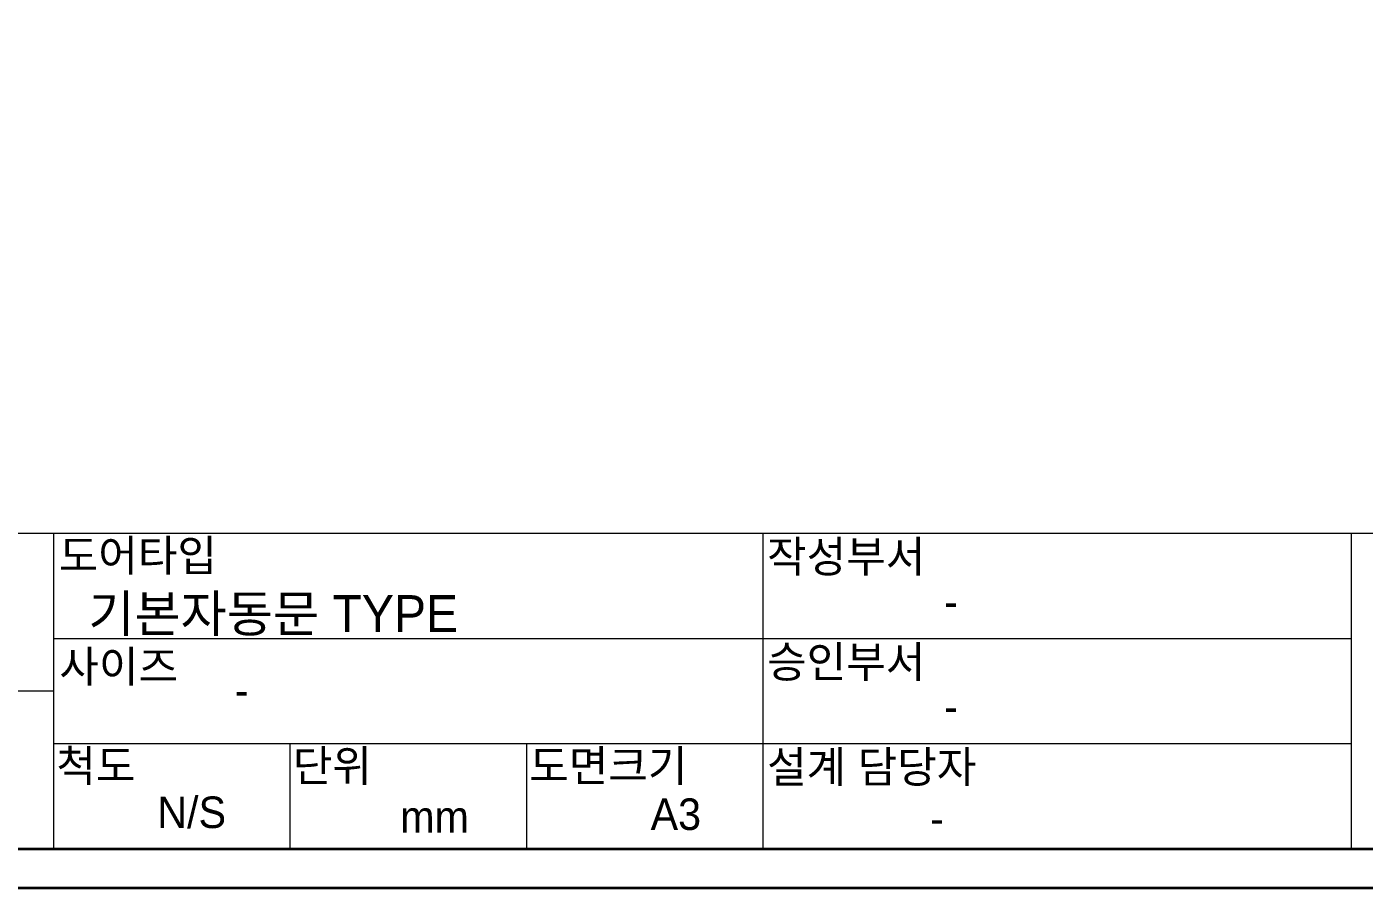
# Model space of a CAD drawing. Header units: millimetres. Extents: x -5505 to 394412, y -8522 to 584759.
# Drawn here: x 28918 to 34009, y -8417 to -5140 of the extents above; entities that cross this region are included whole.
import ezdxf

# ---------------------------------------------------------------- set-up
doc = ezdxf.new("R2010")
doc.units = ezdxf.units.MM
doc.layers.add('2문자(명칭)', color=7, linetype='Continuous', lineweight=20)
doc.layers.add('4윤곽선', color=5, linetype='Continuous', lineweight=70)
doc.styles.add('돋움', font='')
doc.styles.get('돋움').set_extended_font_data('Dotum')

# ---------------------------------------------------------------- blocks, each defined once
blk = doc.blocks.new('C-1 BASE')
at = {"layer": '2문자(명칭)'}
for p, q in [((20750, 1450), (250, 1450)), ((5189.498, 250), (5189.498, 1450)), ((7889.498, 250), (7889.498, 1450)), ((10128.995, 250), (10128.995, 1450)), ((5189.498, 1050), (10128.995, 1050)), ((5189.498, 850), (2950, 850)), ((5189.498, 650), (10128.995, 650)), ((6089.498, 250), (6089.498, 650)), ((6989.498, 250), (6989.498, 650)), ((6989.498, 250), (6989.498, 650))]:
    blk.add_line(p, q, dxfattribs=at)
at = {"layer": '4윤곽선', "lineweight": 35}
blk.add_line((250, 250), (20750, 250), dxfattribs=at)
blk.add_lwpolyline([(20900, 100), (100, 100), (100, 14750), (20900, 14750)], close=True, dxfattribs=at)
at = {"layer": '2문자(명칭)', "style": '돋움'}
for s, height, p in [('도어타입', 120, (5207.929, 1305.67)), ('작성부서', 120, (7904.402, 1301.479)), ('기본자동문 TYPE', 140, (5320.7, 1075.045)), ('사이즈', 120, (5210.413, 883.72)), ('승인부서', 120, (7904.402, 901.479)), ('척도', 120, (5198.863, 505.972)), ('단위', 120, (6098.863, 505.972)), ('도면크기', 120, (6998.863, 505.972)), ('설계 담당자', 120, (7904.402, 501.479)), ('N/S', 120, (5583.278, 328.903)), ('A3', 120, (7461.099, 321.684)), ('mm', 120, (6507.876, 311.622)), ('-', 120, (8524.891, 305.769))]:
    blk.add_text(s, height=height, dxfattribs=at).set_placement(p)
at = {"layer": '2문자(명칭)', "char_height": 120, "attachment_point": 1, "style": '돋움'}
for insert in [(8578.348, 1250.673), (5878.348, 913.465), (8578.348, 850.673)]:
    blk.add_mtext_dynamic_manual_height_columns('{\\fDotum|b0|i0|c129|p50;-}', width=23.64899, gutter_width=12.5, heights=[0], dxfattribs=dict(at, insert=insert))

msp = doc.modelspace()

# ---------------------------------------------------------------- block references
msp.add_blockref('C-1 BASE', (23831.289, -8516.825))

doc.saveas('drawing.dxf')
